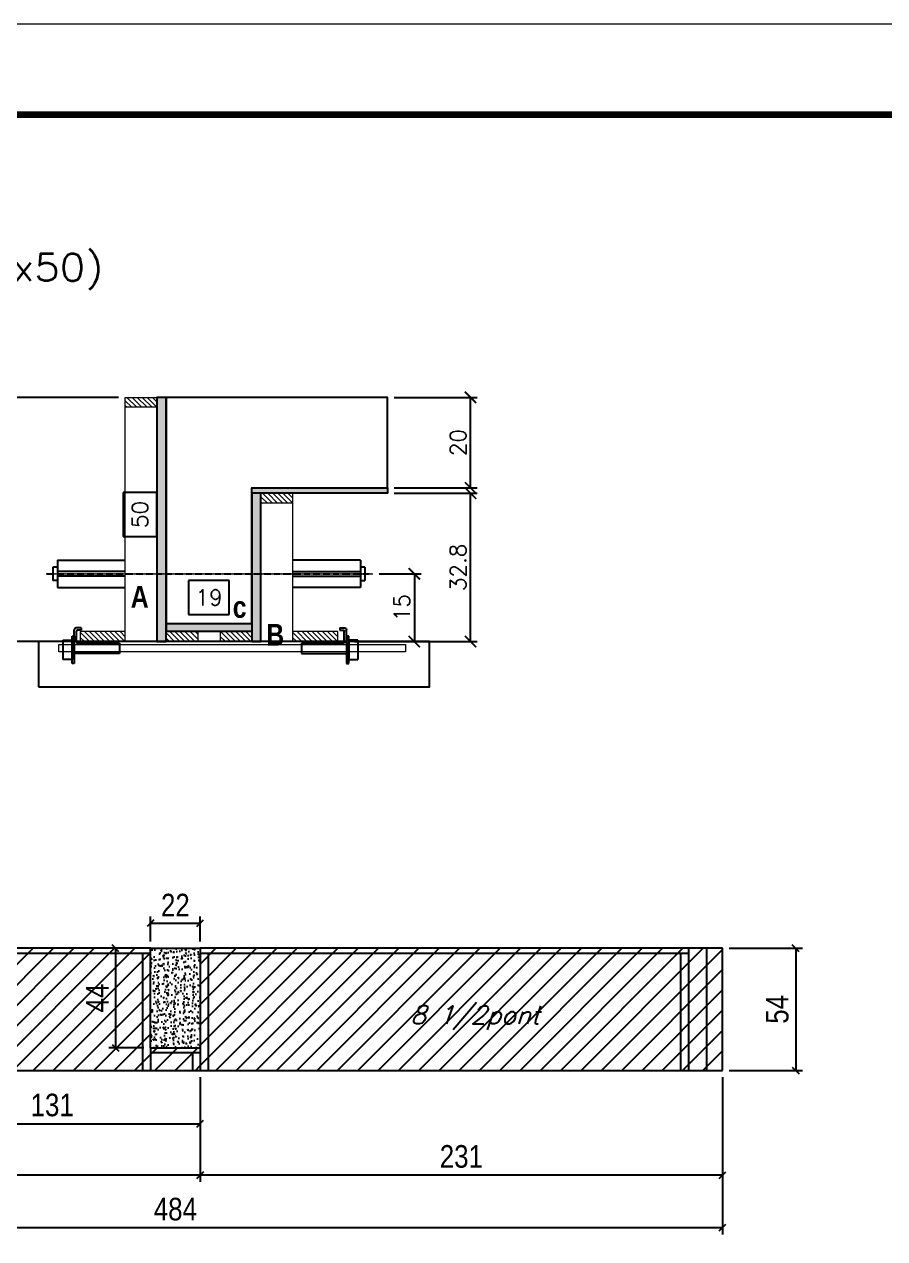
# Model space of a CAD drawing. Extents: x -20960 to -5926, y -2106 to 21915.
# Drawn here: x -6852 to -6471, y 16784 to 17321 of the extents above; entities that cross this region are included whole.
import ezdxf
from ezdxf.enums import TextEntityAlignment as Align

# ---------------------------------------------------------------- set-up
doc = ezdxf.new("R2010")
doc.units = 0
doc.linetypes.add('DASHED', pattern=[0.75, 0.5, -0.25])
doc.linetypes.add('HIDDEN', pattern=[0.375, 0.25, -0.125])
for name, color, linetype in [('barrote', 251, 'Continuous'), ('COTA', 241, 'Continuous'), ('Cota Seção (2x)', 4, 'Continuous'), ('detalhes', 4, 'Continuous'), ('Painéis', 200, 'Continuous'), ('presilha', 1, 'Continuous'), ('Reaproveitamento', 251, 'Continuous'), ('SARR_2.2x7', 40, 'Continuous'), ('SARR_3.5x7', 81, 'Continuous'), ('TENSOR', 3, 'Continuous'), ('texto', 7, 'Continuous'), ('Texto de Titulo', 7, 'Continuous'), ('Texto Qtd Sarr', 242, 'Continuous')]:
    doc.layers.add(name, color=color, linetype=linetype)
for name, color, linetype, lineweight in [('CONCRETO', 251, 'Continuous', 25), ('Folhas', 255, 'Continuous', 9), ('Hachura', 251, 'Continuous', 9), ('Madeira', 126, 'Continuous', 18), ('SARRAFO DE PRESSAO', 251, 'DASHED', 9), ('SCO-___-LAJ', 2, 'Continuous', 0), ('Texto Seção', 7, 'Continuous', 15)]:
    doc.layers.add(name, color=color, linetype=linetype, lineweight=lineweight)
doc.styles.add('COTA TECNICA', font='techl___.ttf', dxfattribs={"height": 10})
doc.styles.add('Romans', font='romans.shx')
doc.styles.add('TECNICA', font='techb___.ttf', dxfattribs={"height": 10})
doc.dimstyles.new('Cota Seção (2x)', dxfattribs={"dimtxt": 7, "dimasz": 5, "dimexe": 3, "dimexo": 3, "dimgap": 2, "dimtad": 3, "dimdec": 1, "dimlfac": 0.5, "dimzin": 12, "dimdsep": 46, "dimtxsty": 'Romans', "dimblk": 'ARCHTICK', "dimcen": 0, "dimclrd": 4, "dimclre": 4, "dimclrt": 1, "dimadec": 1, "dimazin": 3, "dimtfac": 1, "dimtdec": 1, "dimtmove": 0, "dimatfit": 3, "dimldrblk": 'OBLIQUE', "dimfxl": 1, "dimtolj": 1, "dimtzin": 12, "dimarcsym": 0})
doc.dimstyles.new('Cota Seção interna', dxfattribs={"dimtxt": 7, "dimasz": 6, "dimexe": 0.18, "dimexo": 2, "dimgap": -4, "dimtad": 3, "dimdec": 1, "dimlfac": 0.5, "dimzin": 12, "dimdsep": 46, "dimtxsty": 'Romans', "dimblk": 'ARCHTICK', "dimcen": 0.09, "dimse1": 1, "dimse2": 1, "dimsd1": 1, "dimsd2": 1, "dimclrd": 180, "dimclre": 5, "dimclrt": 1, "dimadec": 0, "dimazin": 3, "dimtfac": 1, "dimtdec": 1, "dimtofl": 0, "dimtmove": 0, "dimatfit": 3, "dimldrblk": 'ARCHTICK', "dimfxl": 1, "dimtolj": 1, "dimtzin": 0, "dimarcsym": 0})
doc.dimstyles.new('PAINEL', dxfattribs={"dimtxt": 10, "dimasz": 3, "dimexe": 3, "dimexo": 3, "dimgap": 3, "dimtad": 1, "dimdec": 1, "dimzin": 12, "dimdsep": 46, "dimtxsty": 'COTA TECNICA', "dimblk1": 'OBLIQUE', "dimblk2": 'OBLIQUE', "dimsah": 1, "dimcen": 0.9, "dimclrd": 4, "dimclre": 4, "dimclrt": 240, "dimadec": 1, "dimazin": 3, "dimtfac": 1, "dimtdec": 1, "dimtmove": 0, "dimatfit": 3, "dimfxl": 1, "dimtolj": 1, "dimtzin": 12, "dimarcsym": 0})
pattern_1 = [(45, (-148165.143, -7976.085), (-4.49012806, 4.49012806), [])]

# ---------------------------------------------------------------- blocks, each defined once
blk = doc.blocks.new('9999999999')
at = {"layer": 'Folhas'}
blk.add_lwpolyline([(98138.98, 34190.21), (99623.98, 34190.21), (99623.98, 35240.21), (98138.98, 35240.21)], close=True, dxfattribs=at)
at = {"layer": 'Folhas', "color": 30, "const_width": 3}
blk.add_lwpolyline([(98213.98, 34230.21), (99583.98, 34230.21), (99583.98, 35200.21), (98213.98, 35200.21)], close=True, dxfattribs=at)
blk = doc.blocks.new('_Oblique')
at = {"color": 0, "linetype": 'ByBlock', "lineweight": -2}
blk.add_line((-0.5, -0.5), (0.5, 0.5), dxfattribs=at)
blk = doc.blocks.new('*D516')
at = {"layer": 'COTA', "color": 4, "linetype": 'ByBlock', "lineweight": -2, "transparency": 16777216}
for p, q in [((-6773.73, 16855.45), (-6773.73, 16809.12)), ((-6542.73, 16855.45), (-6542.73, 16809.12)), ((-6542.73, 16812.12), (-6773.73, 16812.12))]:
    blk.add_line(p, q, dxfattribs=at)
at = {"layer": 'Defpoints', "color": 0, "linetype": 'ByBlock', "transparency": 16777216}
for p in [(-6773.73, 16858.45), (-6542.73, 16858.45), (-6773.73, 16812.12)]:
    blk.add_point(p, dxfattribs=at)
at = {"layer": 'COTA', "color": 4, "linetype": 'ByBlock', "lineweight": -2, "transparency": 16777216, "xscale": 3, "yscale": 3, "zscale": 3, "rotation": 180}
blk.add_blockref('_Oblique', (-6773.73, 16812.12), dxfattribs=at)
at = {"layer": 'COTA', "color": 4, "linetype": 'ByBlock', "lineweight": -2, "transparency": 16777216, "xscale": 3, "yscale": 3, "zscale": 3}
blk.add_blockref('_Oblique', (-6542.73, 16812.12), dxfattribs=at)
at = {"layer": 'COTA', "color": 240, "linetype": 'ByBlock', "transparency": 16777216, "insert": (-6658.23, 16820.34), "char_height": 10, "attachment_point": 5, "style": 'COTA TECNICA'}
blk.add_mtext('\\A1;231', dxfattribs=at)
blk = doc.blocks.new('*D517')
at = {"layer": 'COTA', "color": 4, "linetype": 'ByBlock', "lineweight": -2, "transparency": 16777216}
for p, q in [((-7026.73, 16855.45), (-7026.73, 16809.12)), ((-6773.73, 16855.45), (-6773.73, 16809.12)), ((-6773.73, 16812.12), (-7026.73, 16812.12))]:
    blk.add_line(p, q, dxfattribs=at)
at = {"layer": 'Defpoints', "color": 0, "linetype": 'ByBlock', "transparency": 16777216}
for p in [(-7026.73, 16858.45), (-6773.73, 16858.45), (-7026.73, 16812.12)]:
    blk.add_point(p, dxfattribs=at)
at = {"layer": 'COTA', "color": 4, "linetype": 'ByBlock', "lineweight": -2, "transparency": 16777216, "xscale": 3, "yscale": 3, "zscale": 3, "rotation": 180}
blk.add_blockref('_Oblique', (-7026.73, 16812.12), dxfattribs=at)
at = {"layer": 'COTA', "color": 4, "linetype": 'ByBlock', "lineweight": -2, "transparency": 16777216, "xscale": 3, "yscale": 3, "zscale": 3}
blk.add_blockref('_Oblique', (-6773.73, 16812.12), dxfattribs=at)
at = {"layer": 'COTA', "color": 240, "linetype": 'ByBlock', "transparency": 16777216, "insert": (-6900.23, 16820.34), "char_height": 10, "attachment_point": 5, "style": 'COTA TECNICA'}
blk.add_mtext('\\A1;253', dxfattribs=at)
blk = doc.blocks.new('*D520')
at = {"layer": 'COTA', "color": 4, "linetype": 'ByBlock', "lineweight": -2, "transparency": 16777216}
for p, q in [((-6904.73, 16855.45), (-6904.73, 16831.88)), ((-6773.73, 16855.45), (-6773.73, 16831.88)), ((-6904.73, 16834.88), (-6773.73, 16834.88))]:
    blk.add_line(p, q, dxfattribs=at)
at = {"layer": 'Defpoints', "color": 0, "linetype": 'ByBlock', "transparency": 16777216}
for p in [(-6904.73, 16858.45), (-6773.73, 16858.45), (-6773.73, 16834.88)]:
    blk.add_point(p, dxfattribs=at)
at = {"layer": 'COTA', "color": 4, "linetype": 'ByBlock', "lineweight": -2, "transparency": 16777216, "xscale": 3, "yscale": 3, "zscale": 3, "rotation": 180}
blk.add_blockref('_Oblique', (-6904.73, 16834.88), dxfattribs=at)
at = {"layer": 'COTA', "color": 4, "linetype": 'ByBlock', "lineweight": -2, "transparency": 16777216, "xscale": 3, "yscale": 3, "zscale": 3}
blk.add_blockref('_Oblique', (-6773.73, 16834.88), dxfattribs=at)
at = {"layer": 'COTA', "color": 240, "linetype": 'ByBlock', "transparency": 16777216, "insert": (-6839.23, 16843.1), "char_height": 10, "attachment_point": 5, "style": 'COTA TECNICA'}
blk.add_mtext('\\A1;131', dxfattribs=at)
blk = doc.blocks.new('*D521')
at = {"layer": 'COTA', "color": 4, "linetype": 'ByBlock', "lineweight": -2, "transparency": 16777216}
for p, q in [((-6795.73, 16915.45), (-6795.73, 16926.56)), ((-6795.73, 16923.56), (-6773.73, 16923.56)), ((-6773.73, 16915.45), (-6773.73, 16926.56))]:
    blk.add_line(p, q, dxfattribs=at)
at = {"layer": 'Defpoints', "color": 0, "linetype": 'ByBlock', "transparency": 16777216}
for p in [(-6773.73, 16923.56), (-6795.73, 16912.45), (-6773.73, 16912.45)]:
    blk.add_point(p, dxfattribs=at)
at = {"layer": 'COTA', "color": 4, "linetype": 'ByBlock', "lineweight": -2, "transparency": 16777216, "xscale": 3, "yscale": 3, "zscale": 3, "rotation": 180}
blk.add_blockref('_Oblique', (-6795.73, 16923.56), dxfattribs=at)
at = {"layer": 'COTA', "color": 4, "linetype": 'ByBlock', "lineweight": -2, "transparency": 16777216, "xscale": 3, "yscale": 3, "zscale": 3}
blk.add_blockref('_Oblique', (-6773.73, 16923.56), dxfattribs=at)
at = {"layer": 'COTA', "color": 240, "linetype": 'ByBlock', "transparency": 16777216, "insert": (-6784.73, 16931.56), "char_height": 10, "attachment_point": 5, "style": 'COTA TECNICA'}
blk.add_mtext('\\A1;22', dxfattribs=at)
blk = doc.blocks.new('*D522')
at = {"layer": 'COTA', "color": 4, "linetype": 'ByBlock', "lineweight": -2, "transparency": 16777216}
for p, q in [((-6798.73, 16912.45), (-6814.23, 16912.45)), ((-6811.23, 16912.45), (-6811.23, 16868.45)), ((-6798.73, 16868.45), (-6814.23, 16868.45))]:
    blk.add_line(p, q, dxfattribs=at)
at = {"layer": 'Defpoints', "color": 0, "linetype": 'ByBlock', "transparency": 16777216}
for p in [(-6795.73, 16912.45), (-6811.23, 16868.45), (-6795.73, 16868.45)]:
    blk.add_point(p, dxfattribs=at)
at = {"layer": 'COTA', "color": 4, "linetype": 'ByBlock', "lineweight": -2, "transparency": 16777216, "xscale": 3, "yscale": 3, "zscale": 3}
for p, rotation in [((-6811.23, 16912.45), 90), ((-6811.23, 16868.45), 270)]:
    blk.add_blockref('_Oblique', p, dxfattribs=dict(at, rotation=rotation))
at = {"layer": 'COTA', "color": 240, "linetype": 'ByBlock', "transparency": 16777216, "insert": (-6819.31, 16890.45), "char_height": 10, "attachment_point": 5, "rotation": 90, "style": 'COTA TECNICA'}
blk.add_mtext('\\A1;44', dxfattribs=at)
blk = doc.blocks.new('*D523')
at = {"layer": 'COTA', "color": 4, "linetype": 'ByBlock', "lineweight": -2, "transparency": 16777216}
for p, q in [((-6539.73, 16912.45), (-6507.33, 16912.45)), ((-6510.33, 16912.45), (-6510.33, 16858.45)), ((-6539.73, 16858.45), (-6507.33, 16858.45))]:
    blk.add_line(p, q, dxfattribs=at)
at = {"layer": 'Defpoints', "color": 0, "linetype": 'ByBlock', "transparency": 16777216}
for p in [(-6542.73, 16912.45), (-6542.73, 16858.45), (-6510.33, 16858.45)]:
    blk.add_point(p, dxfattribs=at)
at = {"layer": 'COTA', "color": 4, "linetype": 'ByBlock', "lineweight": -2, "transparency": 16777216, "xscale": 3, "yscale": 3, "zscale": 3}
for p, rotation in [((-6510.33, 16912.45), 90), ((-6510.33, 16858.45), 270)]:
    blk.add_blockref('_Oblique', p, dxfattribs=dict(at, rotation=rotation))
at = {"layer": 'COTA', "color": 240, "linetype": 'ByBlock', "transparency": 16777216, "insert": (-6518.44, 16885.45), "char_height": 10, "attachment_point": 5, "rotation": 90, "style": 'COTA TECNICA'}
blk.add_mtext('\\A1;54', dxfattribs=at)
blk = doc.blocks.new('titulo1')
at = {"layer": 'Defpoints', "color": 252, "linetype": 'HIDDEN', "ltscale": 2}
blk.add_line((0, 0), (0, 125), dxfattribs=at)
at = {"layer": 'Defpoints', "style": 'Romans', "oblique": 15}
blk.add_attdef('FOLHA', text='', height=10, dxfattribs=at).set_placement((0, 15.58), align=Align.MIDDLE_CENTER)
at = {"layer": 'Texto Qtd Sarr', "color": 3, "style": 'Romans', "oblique": 15}
for tag, height, p in [('TITULO', 17, (0, 71.45)), ('SEÇÃO', 12, (0, 41.55))]:
    blk.add_attdef(tag, text='', height=height, dxfattribs=at).set_placement(p, align=Align.MIDDLE_CENTER)
blk = doc.blocks.new('*D557')
at = {"layer": 'COTA', "color": 4, "lineweight": -2, "ltscale": 25, "transparency": 16777216}
for p, q in [((-7026.73, 16855.45), (-7026.73, 16785.93)), ((-6542.73, 16855.45), (-6542.73, 16785.93)), ((-7026.73, 16788.93), (-6542.73, 16788.93))]:
    blk.add_line(p, q, dxfattribs=at)
at = {"layer": 'Defpoints', "color": 0, "ltscale": 25, "transparency": 16777216}
for p in [(-7026.73, 16858.45), (-6542.73, 16858.45), (-6542.73, 16788.93)]:
    blk.add_point(p, dxfattribs=at)
at = {"layer": 'COTA', "color": 4, "lineweight": -2, "ltscale": 25, "transparency": 16777216, "xscale": 3, "yscale": 3, "zscale": 3, "rotation": 180}
blk.add_blockref('_Oblique', (-7026.73, 16788.93), dxfattribs=at)
at = {"layer": 'COTA', "color": 4, "lineweight": -2, "ltscale": 25, "transparency": 16777216, "xscale": 3, "yscale": 3, "zscale": 3}
blk.add_blockref('_Oblique', (-6542.73, 16788.93), dxfattribs=at)
at = {"layer": 'COTA', "color": 240, "ltscale": 25, "transparency": 16777216, "insert": (-6784.73, 16797.03), "char_height": 10, "attachment_point": 5, "style": 'COTA TECNICA'}
blk.add_mtext('\\A1;484', dxfattribs=at)
blk = doc.blocks.new('_ArchTick')
at = {"color": 0, "linetype": 'ByBlock', "const_width": 0.15}
blk.add_lwpolyline([(-0.5, -0.5), (0.5, 0.5)], dxfattribs=at)
blk = doc.blocks.new('*D535')
at = {"layer": 'COTA', "color": 4, "lineweight": -2, "transparency": 16777216}
for p, q in [((-6687.88, 17113.69), (-6651.16, 17113.69)), ((-6654.16, 17048.09), (-6654.16, 17113.69)), ((-6705.48, 17048.09), (-6651.16, 17048.09))]:
    blk.add_line(p, q, dxfattribs=at)
at = {"layer": 'Defpoints', "color": 0, "transparency": 16777216}
for p in [(-6690.88, 17113.69), (-6654.16, 17113.69), (-6708.48, 17048.09)]:
    blk.add_point(p, dxfattribs=at)
at = {"layer": 'COTA', "color": 4, "lineweight": -2, "transparency": 16777216, "xscale": 5, "yscale": 5, "zscale": 5}
for p, rotation in [((-6654.16, 17113.69), 90), ((-6654.16, 17048.09), 270)]:
    blk.add_blockref('_ArchTick', p, dxfattribs=dict(at, rotation=rotation))
at = {"layer": 'COTA', "color": 1, "transparency": 16777216, "insert": (-6659.66, 17080.89), "char_height": 7, "attachment_point": 5, "rotation": 90, "style": 'Romans'}
blk.add_mtext('\\A1;32.8', dxfattribs=at)
blk = doc.blocks.new('*D536')
at = {"layer": 'COTA', "color": 4, "lineweight": -2, "transparency": 16777216}
for p, q in [((-6687.88, 17156.09), (-6651.16, 17156.09)), ((-6654.16, 17116.09), (-6654.16, 17156.09)), ((-6687.88, 17116.09), (-6651.16, 17116.09))]:
    blk.add_line(p, q, dxfattribs=at)
at = {"layer": 'Defpoints', "color": 0, "transparency": 16777216}
for p in [(-6690.88, 17156.09), (-6654.16, 17156.09), (-6690.88, 17116.09)]:
    blk.add_point(p, dxfattribs=at)
at = {"layer": 'COTA', "color": 4, "lineweight": -2, "transparency": 16777216, "xscale": 5, "yscale": 5, "zscale": 5}
for p, rotation in [((-6654.16, 17156.09), 90), ((-6654.16, 17116.09), 270)]:
    blk.add_blockref('_ArchTick', p, dxfattribs=dict(at, rotation=rotation))
at = {"layer": 'COTA', "color": 1, "transparency": 16777216, "insert": (-6659.66, 17136.09), "char_height": 7, "attachment_point": 5, "rotation": 90, "style": 'Romans'}
blk.add_mtext('\\A1;20', dxfattribs=at)
blk = doc.blocks.new('*D537')
at = {"layer": 'Cota Seção (2x)', "color": 180, "lineweight": -2, "transparency": 16777216}
for p, q in [((-6792.88, 17113.96), (-6807.88, 17113.96)), ((-6807.88, 17113.96), (-6807.88, 17094.62)), ((-6792.88, 17094.62), (-6792.88, 17113.96)), ((-6807.88, 17094.62), (-6792.88, 17094.62))]:
    blk.add_line(p, q, dxfattribs=at)
at = {"layer": 'Defpoints', "color": 0, "transparency": 16777216}
for p in [(-6788.88, 17156.09), (-6750.88, 17156.09), (-6750.88, 17056.09)]:
    blk.add_point(p, dxfattribs=at)
at = {"layer": 'Cota Seção (2x)', "color": 1, "transparency": 16777216, "insert": (-6800.38, 17104.29), "char_height": 7, "attachment_point": 5, "rotation": 90, "style": 'Romans'}
blk.add_mtext('\\A1;50', dxfattribs=at)
blk = doc.blocks.new('PRESILHA METÁLICA 1')
at = {"layer": 'presilha'}
for p, q in [((7.5, 10.64), (7.5, 19.86)), ((12, 21), (8.64, 21)), ((9, 11.57), (9, 18.93)), ((12, 19.5), (9.57, 19.5)), ((12, 21), (12, 19.5)), ((0, 13), (6, 13)), ((0, 13), (0, 0)), ((6, 15.5), (7.5, 15.5)), ((6, -2.5), (6, 15.5)), ((6, 13), (6, 0)), ((7.5, 15.5), (7.5, -2.5)), ((37.5, 11), (9.57, 11)), ((37.5, 11), (37.5, 4.1)), ((6, 0), (0, 0)), ((37.5, 4.1), (7.5, 4.1)), ((7.5, -2.5), (6, -2.5))]:
    blk.add_line(p, q, dxfattribs=at)
for centre, radius, start, end in [((8.64, 19.86), 1.14, 90, 180), ((9.57, 18.93), 0.57, 90, 180), ((9.57, 11.57), 0.57, 180, 270)]:
    blk.add_arc(centre, radius, start, end, dxfattribs=at)
blk = doc.blocks.new('*D538')
at = {"layer": 'Cota Seção (2x)', "color": 180, "lineweight": -2, "transparency": 16777216}
for p, q in [((-6760.87, 17075.09), (-6778.87, 17075.09)), ((-6778.87, 17075.09), (-6778.87, 17060.09)), ((-6760.87, 17060.09), (-6760.87, 17075.09)), ((-6778.87, 17060.09), (-6760.87, 17060.09))]:
    blk.add_line(p, q, dxfattribs=at)
at = {"layer": 'Defpoints', "color": 0, "transparency": 16777216}
for p in [(-6750.88, 17056.09), (-6788.87, 17048.09), (-6750.88, 17048.09)]:
    blk.add_point(p, dxfattribs=at)
at = {"layer": 'Cota Seção (2x)', "color": 1, "transparency": 16777216, "insert": (-6769.87, 17067.59), "char_height": 7, "attachment_point": 5, "style": 'Romans'}
blk.add_mtext('\\A1;19', dxfattribs=at)
blk = doc.blocks.new('*D539')
at = {"layer": 'COTA', "color": 4, "lineweight": -2, "transparency": 16777216}
for p, q in [((-6809.88, 17156.09), (-6869.85, 17156.09)), ((-6866.85, 17156.09), (-6866.85, 17048.09)), ((-6809.88, 17048.09), (-6869.85, 17048.09))]:
    blk.add_line(p, q, dxfattribs=at)
at = {"layer": 'Defpoints', "color": 0, "transparency": 16777216}
for p in [(-6806.88, 17156.09), (-6866.85, 17048.09), (-6806.88, 17048.09)]:
    blk.add_point(p, dxfattribs=at)
at = {"layer": 'COTA', "color": 4, "lineweight": -2, "transparency": 16777216, "xscale": 5, "yscale": 5, "zscale": 5}
for p, rotation in [((-6866.85, 17156.09), 90), ((-6866.85, 17048.09), 270)]:
    blk.add_blockref('_ArchTick', p, dxfattribs=dict(at, rotation=rotation))
at = {"layer": 'COTA', "color": 1, "transparency": 16777216, "insert": (-6872.35, 17102.09), "char_height": 7, "attachment_point": 5, "rotation": 90, "style": 'Romans'}
blk.add_mtext('\\A1;54', dxfattribs=at)
blk = doc.blocks.new('*D540')
at = {"layer": 'COTA', "color": 4, "lineweight": -2, "transparency": 16777216}
for p, q in [((-6694.57, 17078.06), (-6676.02, 17078.06)), ((-6679.02, 17078.06), (-6679.02, 17048.09)), ((-6694.57, 17048.09), (-6676.02, 17048.09))]:
    blk.add_line(p, q, dxfattribs=at)
at = {"layer": 'Defpoints', "color": 0, "transparency": 16777216}
for p in [(-6697.57, 17078.06), (-6697.57, 17048.09), (-6679.02, 17048.09)]:
    blk.add_point(p, dxfattribs=at)
at = {"layer": 'COTA', "color": 4, "lineweight": -2, "transparency": 16777216, "xscale": 5, "yscale": 5, "zscale": 5}
for p, rotation in [((-6679.02, 17078.06), 90), ((-6679.02, 17048.09), 270)]:
    blk.add_blockref('_ArchTick', p, dxfattribs=dict(at, rotation=rotation))
at = {"layer": 'COTA', "color": 1, "transparency": 16777216, "insert": (-6684.52, 17063.08), "char_height": 7, "attachment_point": 5, "rotation": 90, "style": 'Romans'}
blk.add_mtext('\\A1;15', dxfattribs=at)

msp = doc.modelspace()

# ---------------------------------------------------------------- hatches: boundary and pattern name
at = {"layer": 'COTA', "linetype": 'ByBlock'}
h = msp.add_hatch(dxfattribs=at)
h.set_pattern_fill('AR-CONC', color=256, scale=0.03)
h.set_pattern_definition([(50, (-140682.424, -14215.8866), (5.46554007, -0.47817257), [0.5715, -6.2865]), (355, (-140682.424, -14215.8866), (-1.05730264, 5.73170536), [0.4572, -5.02921753]), (100.4514447, (-140681.9687, -14215.9264), (4.40823741, 5.25353256), [0.48570026, -5.34270734]), (46.1842, (-140682.424, -14214.3626), (8.13237123, -1.26126984), [0.85725, -9.42975]), (96.6355576, (-140681.7464, -14214.468), (7.122124, 7.42278374), [0.7285507, -8.01406824]), (351.184151, (-140682.424, -14214.363), (7.122124, 7.42278374), [0.685799, -7.54379196]), (21, (-140681.662, -14214.7436), (4.54843174, -3.06795595), [0.5715, -6.2865]), (326, (-140681.662, -14214.7436), (1.85406085, 5.52563898), [0.4572, -5.0292]), (71.451445, (-140681.283, -14214.999), (6.40249258, 2.45768307), [0.48570026, -5.34269813]), (37.5, (-140682.4241, -14215.8866), (0.092658098, 2.536651166), [0, -4.96824, 0, -5.1054, 0, -5.04825]), (7.5, (-140682.424, -14215.8866), (2.004589875, 3.005417245), [0, -2.91084, 0, -4.85394, 0, -1.92405]), (327.5, (-140684.1234, -14215.8866), (4.067717855, -0.17186232), [0, -1.905, 0, -5.9436, 0, -7.8867]), (317.5, (-140684.8854, -14215.8866), (4.44387544, 0.76279473), [0, -2.4765, 0, -3.94716, 0, -5.6007])])
h.paths.add_polyline_path([(-6773.73, 16912.45), (-6795.73, 16912.45), (-6795.73, 16868.45), (-6773.73, 16868.45)])
at = {"layer": 'Hachura'}
h = msp.add_hatch(dxfattribs=at)
h.set_pattern_fill('ANSI31', color=256, scale=0.5, angle=270, style=0)
h.set_pattern_definition([(315, (16083.1855, 8848.4468), (1.12253202, 1.12253202), [])])
h.paths.add_polyline_path([(-6806.88, 17151.69), (-6806.88, 17156.09), (-6792.88, 17156.09), (-6792.88, 17151.69)])
h = msp.add_hatch(color=256, dxfattribs=at)
h.dxf.hatch_style = 1
h.paths.add_polyline_path([(-6788.88, 17156.09), (-6792.88, 17156.09), (-6792.88, 17048.09), (-6788.88, 17048.09)])
h = msp.add_hatch(color=256, dxfattribs=at)
h.dxf.hatch_style = 1
h.paths.add_polyline_path([(-6750.88, 17113.69), (-6750.88, 17116.09), (-6690.88, 17116.09), (-6690.88, 17113.69)])
h = msp.add_hatch(color=256, dxfattribs=at)
h.dxf.hatch_style = 1
h.paths.add_polyline_path([(-6746.88, 17113.69), (-6750.88, 17113.69), (-6750.88, 17048.09), (-6746.88, 17048.09)])
h = msp.add_hatch(dxfattribs=at)
h.set_pattern_fill('ANSI31', color=256, scale=0.5, angle=270, style=0)
h.set_pattern_definition([(315, (16143.1855, 8806.0468), (1.12253202, 1.12253202), [])])
h.paths.add_polyline_path([(-6746.88, 17109.29), (-6746.88, 17113.69), (-6732.88, 17113.69), (-6732.88, 17109.29)])
h = msp.add_hatch(dxfattribs=at)
h.set_pattern_fill('ANSI31', color=256, scale=0.5, angle=270, style=0)
h.set_pattern_definition([(315, (16049.1855, 8818.4468), (1.12253202, 1.12253202), [])])
h.paths.add_polyline_path([(-6806.88, 17048.09), (-6806.88, 17052.49), (-6826.88, 17052.49), (-6826.88, 17048.09)])
h = msp.add_hatch(color=256, dxfattribs=at)
h.dxf.hatch_style = 1
h.paths.add_polyline_path([(-6788.87, 17052.49), (-6788.87, 17056.09), (-6750.88, 17056.09), (-6750.88, 17052.49)])
h = msp.add_hatch(dxfattribs=at)
h.set_pattern_fill('ANSI31', color=256, scale=0.5, angle=270, style=0)
h.set_pattern_definition([(315, (16151.9876, 8818.4468), (1.12253202, 1.12253202), [])])
h.paths.add_polyline_path([(-6788.87, 17048.09), (-6788.87, 17052.49), (-6774.87, 17052.49), (-6774.87, 17048.09)])
h = msp.add_hatch(dxfattribs=at)
h.set_pattern_fill('ANSI31', color=256, scale=0.5, angle=270, style=0)
h.set_pattern_definition([(315, (16151.9855, 8818.4468), (1.12253202, 1.12253202), [])])
h.paths.add_polyline_path([(-6750.88, 17048.09), (-6750.88, 17052.49), (-6764.88, 17052.49), (-6764.88, 17048.09)])
h = msp.add_hatch(dxfattribs=at)
h.set_pattern_fill('ANSI31', color=256, scale=0.5, angle=270, style=0)
h.set_pattern_definition([(315, (16143.1855, 8818.4468), (1.12253202, 1.12253202), [])])
h.paths.add_polyline_path([(-6712.88, 17048.09), (-6712.88, 17052.49), (-6732.88, 17052.49), (-6732.88, 17048.09)])
at = {"layer": 'Reaproveitamento', "linetype": 'ByBlock'}
h = msp.add_hatch(dxfattribs=at)
h.set_pattern_fill('ANSI31', color=256, scale=2)
h.set_pattern_definition(pattern_1)
h.paths.add_polyline_path([(-6809.45, 16879.66), (-6809.45, 16901.86), (-6830.04, 16901.86), (-6830.04, 16879.66)], flags=24)
h.paths.add_polyline_path([(-6904.73, 16858.45), (-6773.73, 16858.45), (-6773.73, 16868.45), (-6795.73, 16868.45), (-6795.73, 16912.45), (-6904.73, 16912.45)])
h = msp.add_hatch(dxfattribs=at)
h.set_pattern_fill('ANSI31', color=256, scale=2)
h.set_pattern_definition(pattern_1)
h.paths.add_polyline_path([(-6688.61, 16873.66), (-6620.99, 16873.66), (-6615.5, 16889.64), (-6683.11, 16889.64)], flags=24)
h.paths.add_polyline_path([(-6773.73, 16858.45), (-6542.73, 16858.45), (-6542.73, 16912.45), (-6773.73, 16912.45)])

# ---------------------------------------------------------------- linework, layer by layer
at = {"ltscale": 3}
for p, q in [((-6838.88, 17081.06), (-6838.88, 17075.06)), ((-6836.88, 17081.06), (-6838.88, 17081.06)), ((-6836.88, 17084.06), (-6836.88, 17072.06)), ((-6836.88, 17084.06), (-6806.88, 17084.06)), ((-6702.88, 17084.06), (-6732.88, 17084.06)), ((-6702.88, 17084.06), (-6702.88, 17072.06)), ((-6700.88, 17081.06), (-6702.88, 17081.06)), ((-6700.88, 17081.06), (-6700.88, 17075.06)), ((-6836.88, 17075.06), (-6838.88, 17075.06)), ((-6806.88, 17079.06), (-6836.88, 17079.06)), ((-6806.88, 17077.06), (-6836.88, 17077.06)), ((-6732.88, 17079.06), (-6702.88, 17079.06)), ((-6732.88, 17077.06), (-6702.88, 17077.06)), ((-6702.88, 17075.06), (-6700.88, 17075.06)), ((-6836.88, 17072.06), (-6806.88, 17072.06)), ((-6702.88, 17072.06), (-6732.88, 17072.06))]:
    msp.add_line(p, q, dxfattribs=at)
at = {"layer": 'barrote'}
msp.add_lwpolyline([(-6845.24, 17028.09), (-6672.27, 17028.09), (-6672.27, 17048.09), (-6845.24, 17048.09)], close=True, dxfattribs=at)
at = {"layer": 'CONCRETO'}
msp.add_lwpolyline([(-6750.88, 17116.09), (-6690.88, 17116.09), (-6690.88, 17156.09), (-6788.88, 17156.09), (-6788.88, 17052.49), (-6788.87, 17052.49), (-6788.87, 17056.09), (-6750.88, 17056.09)], close=True, dxfattribs=at)
at = {"layer": 'COTA', "linetype": 'ByBlock'}
msp.add_line((-6795.73, 16912.45), (-6773.73, 16912.45), dxfattribs=at)
at = {"layer": 'Madeira'}
for points in [[(-6806.88, 17151.69), (-6806.88, 17156.09), (-6792.88, 17156.09), (-6792.88, 17151.69)], [(-6806.88, 17156.09), (-6792.88, 17156.09), (-6792.88, 17048.09), (-6806.88, 17048.09)], [(-6746.88, 17109.29), (-6746.88, 17113.69), (-6732.88, 17113.69), (-6732.88, 17109.29)], [(-6746.88, 17113.69), (-6732.88, 17113.69), (-6732.88, 17048.09), (-6746.88, 17048.09)], [(-6806.88, 17048.09), (-6806.88, 17052.49), (-6826.88, 17052.49), (-6826.88, 17048.09)], [(-6788.87, 17048.09), (-6788.87, 17052.49), (-6774.87, 17052.49), (-6774.87, 17048.09)], [(-6750.88, 17048.09), (-6750.88, 17052.49), (-6764.88, 17052.49), (-6764.88, 17048.09)], [(-6712.88, 17048.09), (-6712.88, 17052.49), (-6732.88, 17052.49), (-6732.88, 17048.09)]]:
    msp.add_lwpolyline(points, close=True, dxfattribs=at)
at = {"layer": 'Painéis', "linetype": 'ByBlock'}
for p, q in [((-6795.73, 16912.45), (-7026.73, 16912.45)), ((-6795.73, 16868.45), (-6795.73, 16912.45)), ((-6773.73, 16912.45), (-6773.73, 16858.45)), ((-6542.73, 16912.45), (-6773.73, 16912.45)), ((-6542.73, 16858.45), (-6542.73, 16912.45)), ((-6795.73, 16868.45), (-6773.73, 16868.45)), ((-7026.73, 16858.45), (-6542.73, 16858.45))]:
    msp.add_line(p, q, dxfattribs=at)
at = {"layer": 'Painéis'}
for points in [[(-6788.88, 17156.09), (-6792.88, 17156.09), (-6792.88, 17048.09), (-6788.88, 17048.09)], [(-6750.88, 17113.69), (-6750.88, 17116.09), (-6690.88, 17116.09), (-6690.88, 17113.69)], [(-6746.88, 17113.69), (-6750.88, 17113.69), (-6750.88, 17048.09), (-6746.88, 17048.09)], [(-6788.87, 17052.49), (-6788.87, 17056.09), (-6750.88, 17056.09), (-6750.88, 17052.49)]]:
    msp.add_lwpolyline(points, close=True, dxfattribs=at)
at = {"layer": 'SARR_2.2x7', "linetype": 'Continuous'}
for p, q in [((-7011.73, 16910.25), (-6795.73, 16910.25)), ((-6773.73, 16910.25), (-6557.73, 16910.25)), ((-6549.73, 16912.45), (-6549.73, 16858.45)), ((-6773.73, 16866.25), (-6795.73, 16866.25))]:
    msp.add_line(p, q, dxfattribs=at)
at = {"layer": 'SARR_3.5x7'}
for p, q in [((-6799.23, 16910.25), (-6799.23, 16858.45)), ((-6770.23, 16910.25), (-6770.23, 16858.45)), ((-6561.23, 16910.25), (-6561.23, 16858.45)), ((-6557.73, 16912.45), (-6557.73, 16858.45)), ((-6795.73, 16868.45), (-6795.73, 16858.45)), ((-6777.23, 16866.25), (-6777.23, 16858.45))]:
    msp.add_line(p, q, dxfattribs=at)
at = {"layer": 'SCO-___-LAJ', "color": 1}
msp.add_lwpolyline([(-6836.24, 17046.76), (-6682.93, 17046.76), (-6682.93, 17043.56), (-6836.24, 17043.56)], close=True, dxfattribs=at)
at = {"layer": 'TENSOR', "linetype": 'HIDDEN', "ltscale": 0.5}
msp.add_line((-6841.88, 17078.06), (-6697.57, 17078.06), dxfattribs=at)

# ---------------------------------------------------------------- block references
at = {"layer": 'presilha', "yscale": 0.6666666666666666, "zscale": 0.6666666666666666}
for p, xscale in [((-6834.45, 17040.12), 0.6666666666666666), ((-6704.01, 17040.12), -0.6666666666666666)]:
    msp.add_blockref('PRESILHA METÁLICA 1', p, dxfattribs=dict(at, xscale=xscale))
at = {"layer": 'SARRAFO DE PRESSAO', "color": 6, "linetype": 'ByBlock'}
msp.add_blockref('9999999999', (-105577.48, -17919.11), dxfattribs=at)
at = {"layer": 'Texto Seção'}
ref = msp.add_blockref('titulo1', (-6885.64, 17156.09), dxfattribs=at)
ref.add_attrib('TITULO', 'V713', dxfattribs={"layer": 'Texto de Titulo', "color": 7, "height": 17, "style": 'Romans', "width": 1.1}).set_placement((-6885.64, 17243.59), align=Align.MIDDLE_CENTER)
ref.add_attrib('SEÇÃO', '(19x60/19x50)', dxfattribs={"layer": 'Texto de Titulo', "color": 7, "height": 12, "style": 'Romans', "width": 1.1}).set_placement((-6885.64, 17213.59), align=Align.MIDDLE_CENTER)

# ---------------------------------------------------------------- texts
at = {"layer": 'detalhes', "style": 'TECNICA'}
for s, p in [('A', (-6804.48, 17063.12)), ('c', (-6759.36, 17058.59)), ('B', (-6744.52, 17046.28))]:
    msp.add_text(s, height=9.6, dxfattribs=at).set_placement(p)
at = {"layer": 'texto', "color": 2, "insert": (-6652.24, 16881.65), "char_height": 8, "attachment_point": 5, "style": 'Romans'}
msp.add_mtext('{\\Q19;\\C256;8 1/2pont}', dxfattribs=at)

# ---------------------------------------------------------------- dimensions: what is measured, and where the dimension line sits
at = {"layer": 'COTA'}
for base, p1, p2, picture, middle in [((-6866.85, 17048.09), (-6806.88, 17156.09), (-6806.88, 17048.09), '*D539', (-6872.35, 17102.09)), ((-6654.16, 17156.09), (-6690.88, 17116.09), (-6690.88, 17156.09), '*D536', (-6659.66, 17136.09)), ((-6654.16, 17113.69), (-6708.48, 17048.09), (-6690.88, 17113.69), '*D535', (-6659.66, 17080.89)), ((-6679.02, 17048.09), (-6697.57, 17078.06), (-6697.57, 17048.09), '*D540', (-6684.52, 17063.08))]:
    dim = msp.add_linear_dim(base=base, p1=p1, p2=p2, angle=90, dimstyle='Cota Seção (2x)', dxfattribs=at)
    dim.commit()
    dim.dimension.update_dxf_attribs({"geometry": picture, "text_midpoint": middle})
at = {"layer": 'COTA', "linetype": 'ByBlock'}
for base, p1, p2, picture, middle in [((-6773.73, 16923.56), (-6795.73, 16912.45), (-6773.73, 16912.45), '*D521', (-6784.73, 16931.56)), ((-7026.73, 16812.12), (-6773.73, 16858.45), (-7026.73, 16858.45), '*D517', (-6900.23, 16820.34)), ((-6773.73, 16834.88), (-6904.73, 16858.45), (-6773.73, 16858.45), '*D520', (-6839.23, 16843.1)), ((-6773.73, 16812.12), (-6542.73, 16858.45), (-6773.73, 16858.45), '*D516', (-6658.23, 16820.34))]:
    dim = msp.add_linear_dim(base=base, p1=p1, p2=p2, dimstyle='PAINEL', dxfattribs=at)
    dim.commit()
    dim.dimension.update_dxf_attribs({"geometry": picture, "text_midpoint": middle})
for base, p1, p2, picture, middle in [((-6811.23, 16868.45), (-6795.73, 16912.45), (-6795.73, 16868.45), '*D522', (-6819.31, 16890.45)), ((-6510.33, 16858.45), (-6542.73, 16912.45), (-6542.73, 16858.45), '*D523', (-6518.44, 16885.45))]:
    dim = msp.add_linear_dim(base=base, p1=p1, p2=p2, angle=90, dimstyle='PAINEL', dxfattribs=at)
    dim.commit()
    dim.dimension.update_dxf_attribs({"geometry": picture, "text_midpoint": middle})
at = {"layer": 'COTA', "ltscale": 25}
dim = msp.add_linear_dim(base=(-6542.73, 16788.93), p1=(-7026.73, 16858.45), p2=(-6542.73, 16858.45), dimstyle='PAINEL', dxfattribs=at)
dim.commit()
dim.dimension.update_dxf_attribs({"geometry": '*D557', "text_midpoint": (-6784.73, 16797.03)})
at = {"layer": 'Cota Seção (2x)'}
dim = msp.add_linear_dim(base=(-6788.88, 17156.09), p1=(-6750.88, 17056.09), p2=(-6750.88, 17156.09), angle=90, dimstyle='Cota Seção interna', dxfattribs=at)
dim.commit()
dim.dimension.update_dxf_attribs({"geometry": '*D537', "text_midpoint": (-6788.88, 17104.29), "dimtype": 160})
dim = msp.add_linear_dim(base=(-6750.88, 17056.09), p1=(-6788.87, 17048.09), p2=(-6750.88, 17048.09), dimstyle='Cota Seção interna', dxfattribs=at)
dim.commit()
dim.dimension.update_dxf_attribs({"geometry": '*D538', "text_midpoint": (-6769.87, 17056.09), "dimtype": 160})

doc.saveas('drawing.dxf')
